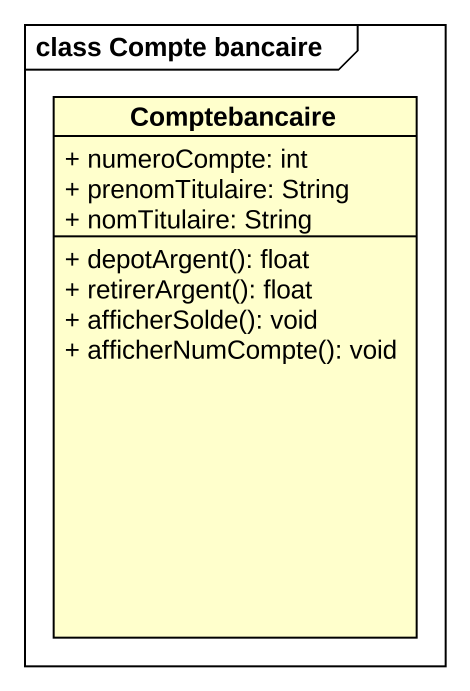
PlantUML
@startuml
mainframe class Compte bancaire
hide circle
hide empty members
skinparam classAttributeIconSize 0
class Comptebancaire {
  + numeroCompte: int
  + prenomTitulaire: String
  + nomTitulaire: String
  + depotArgent(): float
  + retirerArgent(): float
  + afficherSolde(): void
  + afficherNumCompte(): void
}
@enduml
